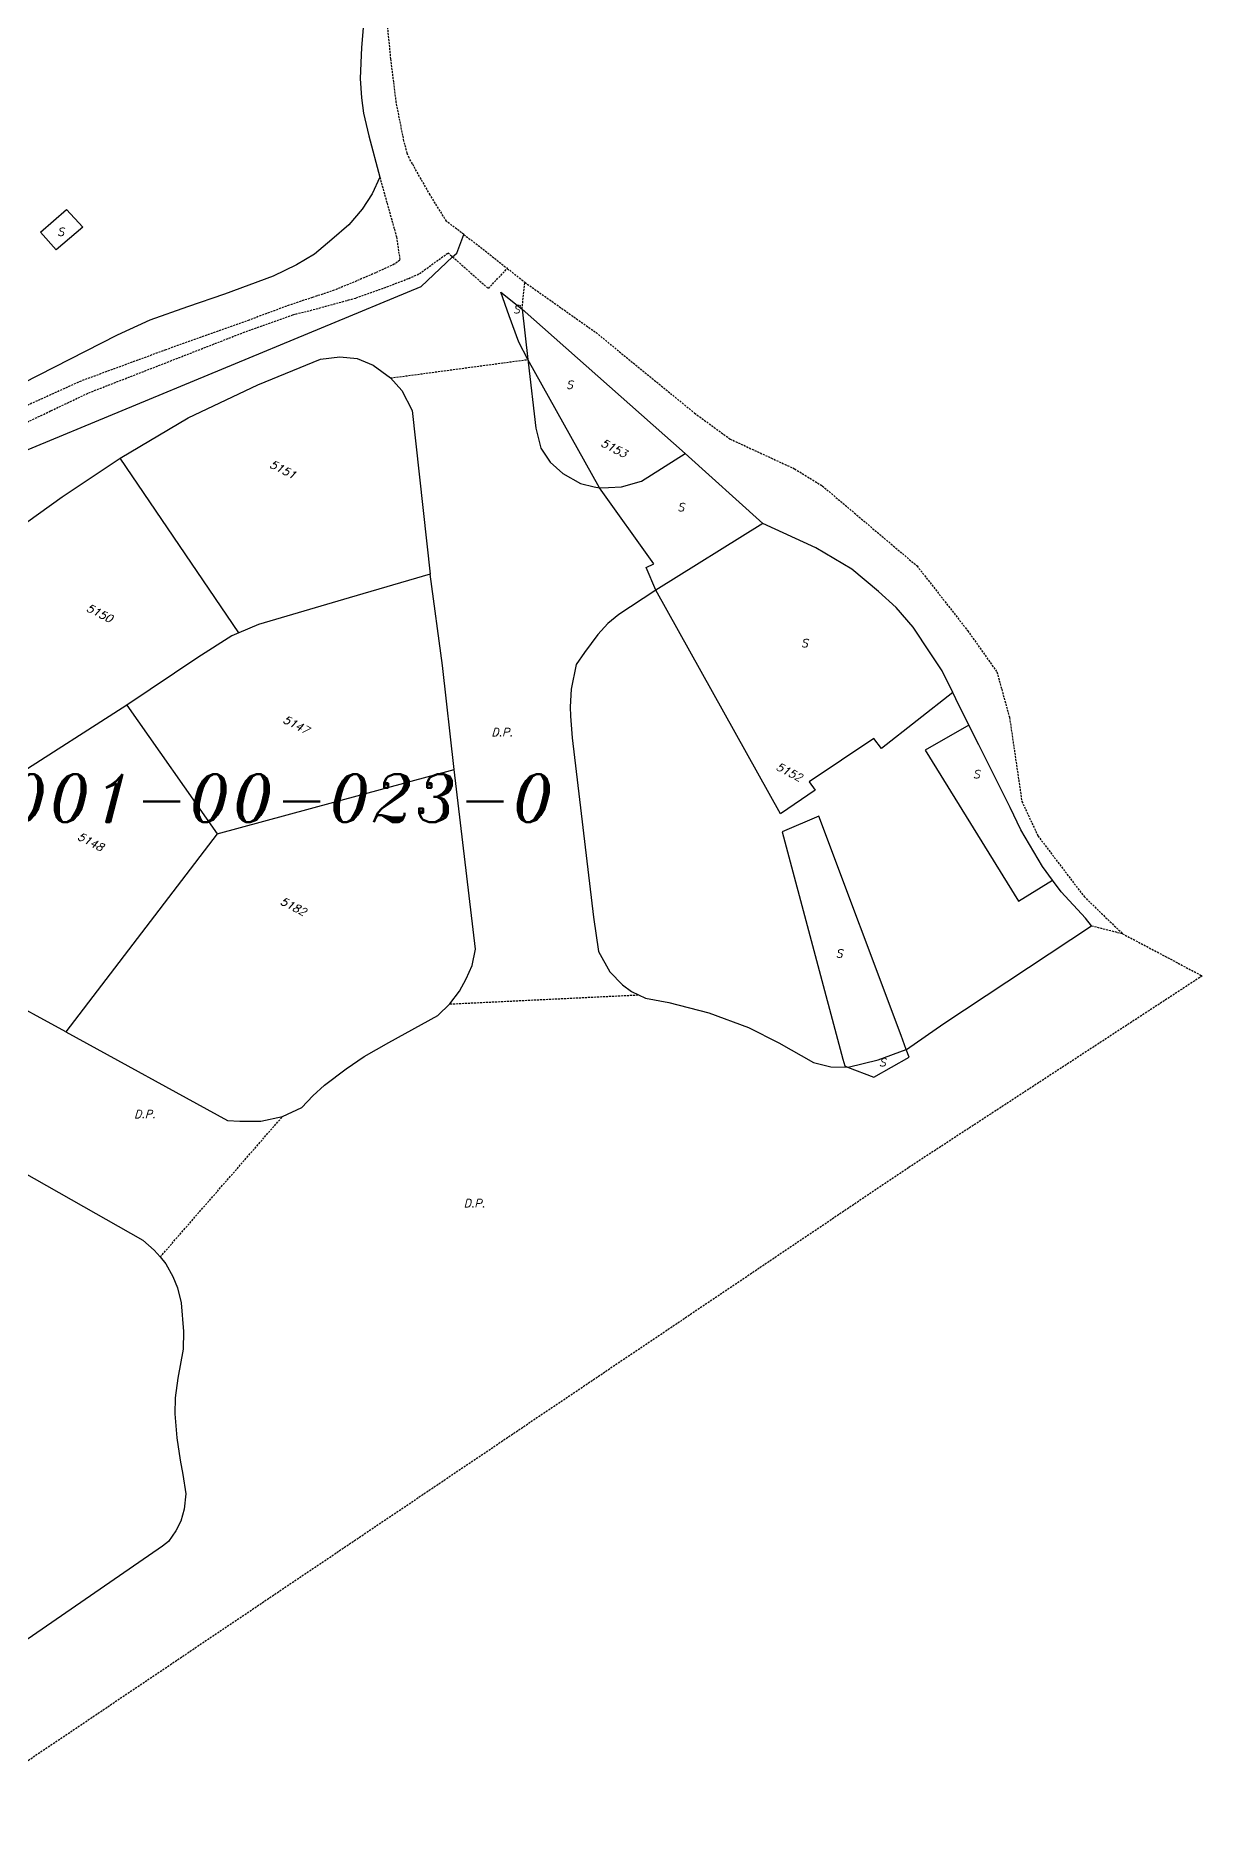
# Model space of a CAD drawing. Extents: x -334462 to -332769, y -29481 to -26664.
# Drawn here: x -333180.4 to -333034.7, y -28974.1 to -28750.7 of the extents above; entities that cross this region are included whole.
import ezdxf
from ezdxf.enums import TextEntityAlignment as Align

# ---------------------------------------------------------------- set-up
doc = ezdxf.new("R2010")
doc.units = 0
doc.header["$MEASUREMENT"] = 0
doc.linetypes.add('HIDDEN', pattern=[0.375, 0.25, -0.125])
for name, color, linetype in [('CADAST$$AREA$B$', 7, 'CONTINUOUS'), ('DP$DIVIDING$LINE', 7, 'CONTINUOUS'), ('MAP$SHEET$BOUND$', 7, 'CONTINUOUS'), ('PARCEL$BOUNDARY', 7, 'CONTINUOUS'), ('PARCEL$NUMBER', 7, 'CONTINUOUS'), ('STRUC$$FOOTPRINT', 7, 'CONTINUOUS')]:
    doc.layers.add(name, color=color, linetype=linetype)
doc.styles.add('ITALICT', font='ITALICT', dxfattribs={"height": 0.2})

msp = doc.modelspace()

# ---------------------------------------------------------------- linework, layer by layer
at = {"layer": 'CADAST$$AREA$B$', "color": 7, "linetype": 'HIDDEN'}
msp.add_line((-333121.51, -28779.8), (-333119.32, -28781.53), dxfattribs=at)
for points in [[(-333126.94, -28775.56), (-333129.11, -28773.9), (-333131.17, -28770.59), (-333133.37, -28766.72), (-333133.78, -28765.98), (-333134.01, -28765.41), (-333134.42, -28763.9), (-333135.38, -28759.06), (-333136.06, -28753.61), (-333136.46, -28749.54)], [(-333126.94, -28775.56), (-333124.57, -28777.37), (-333121.51, -28779.8)], [(-333119.32, -28781.53), (-333110.42, -28787.82), (-333098.12, -28797.88), (-333093.68, -28801.12), (-333085.62, -28804.85), (-333082.17, -28806.97), (-333070.32, -28816.99), (-333063.99, -28825.09), (-333060.35, -28830.24), (-333058.77, -28835.95), (-333057.23, -28846.41), (-333055.22, -28850.73), (-333049.46, -28858.31), (-333044.65, -28862.95)], [(-333044.65, -28862.95), (-333034.7, -28868.23), (-333036.28, -28869.27), (-333071.39, -28892.2), (-333192.97, -28974.14)]]:
    msp.add_lwpolyline(points, dxfattribs=at)
at = {"layer": 'DP$DIVIDING$LINE', "color": 30, "linetype": 'HIDDEN'}
for p, q in [((-333119.67, -28784.89), (-333119.32, -28781.53)), ((-333136.09, -28793.49), (-333118.94, -28791.18)), ((-333048.53, -28861.95), (-333044.65, -28862.95)), ((-333128.69, -28871.74), (-333105.11, -28870.6)), ((-333164.88, -28903.36), (-333149.59, -28885.8))]:
    msp.add_line(p, q, dxfattribs=at)
at = {"layer": 'DP$DIVIDING$LINE', "color": 2, "linetype": 'HIDDEN'}
for points in [[(-333137.44, -28768.41), (-333135.36, -28775.85), (-333134.93, -28778.77), (-333135.63, -28779.27), (-333137.95, -28780.33), (-333140.32, -28781.36), (-333143.15, -28782.53), (-333145.86, -28783.43), (-333148.76, -28784.39), (-333153.77, -28786.25), (-333164.17, -28789.97), (-333174.76, -28793.87), (-333184.65, -28798.35), (-333194.47, -28805.56), (-333201.37, -28811.66), (-333208.35, -28818.82), (-333213.07, -28823.65), (-333216.98, -28829.45), (-333224.47, -28840.42), (-333231.18, -28850.32), (-333235.6, -28857.23), (-333235.68, -28857.34)], [(-333183.2, -28799.82), (-333178.52, -28797.59), (-333173.81, -28795.35), (-333163.97, -28791.51), (-333154.51, -28787.82), (-333149.23, -28785.92), (-333148.32, -28785.59), (-333146.12, -28785.05), (-333140.41, -28783.49), (-333136.9, -28782.24), (-333133.82, -28781.04), (-333132.49, -28780.45), (-333128.91, -28777.85), (-333128.34, -28778.36)], [(-333128.34, -28778.36), (-333123.88, -28782.3), (-333121.51, -28779.8)]]:
    msp.add_lwpolyline(points, dxfattribs=at)
at = {"layer": 'MAP$SHEET$BOUND$', "color": 6, "linetype": 'Continuous'}
for points in [[(-333128.34, -28778.36), (-333127.82, -28777.87), (-333126.94, -28775.56)], [(-333236.51, -28862.41), (-333208.91, -28823.22), (-333182.09, -28802.71), (-333132.29, -28782.04), (-333128.34, -28778.36)]]:
    msp.add_lwpolyline(points, dxfattribs=at)
at = {"layer": 'PARCEL$BOUNDARY', "color": 7, "linetype": 'Continuous'}
for p, q in [((-333099.3, -28802.92), (-333119.67, -28784.89)), ((-333119.67, -28784.89), (-333118.94, -28791.18)), ((-333155.04, -28825.33), (-333169.88, -28803.5)), ((-333089.57, -28811.67), (-333102.97, -28820.03)), ((-333169.04, -28834.38), (-333183.09, -28843.38)), ((-333169.04, -28834.38), (-333157.75, -28850.47)), ((-333157.75, -28850.47), (-333128.15, -28842.41)), ((-333157.75, -28850.47), (-333176.68, -28875.23)), ((-333176.68, -28875.23), (-333198.49, -28863.28))]:
    msp.add_line(p, q, dxfattribs=at)
for points in [[(-333139.41, -28748.23), (-333139.73, -28752.17), (-333139.9, -28756.07), (-333139.73, -28758.47), (-333139.47, -28760.4), (-333138.83, -28763.23), (-333137.44, -28768.41)], [(-333137.44, -28768.41), (-333138.41, -28770.47), (-333139.66, -28772.38), (-333141.32, -28774.33), (-333143.42, -28776.17), (-333145.6, -28778), (-333147.83, -28779.36), (-333150.78, -28780.75), (-333156.86, -28783.03), (-333161.48, -28784.59), (-333166.18, -28786.28), (-333170.24, -28788.16), (-333182.06, -28794.19)], [(-333169.88, -28803.5), (-333161.4, -28798.46), (-333152.68, -28794.33), (-333144.84, -28791.16), (-333142.44, -28790.85), (-333140.28, -28791.06), (-333138.25, -28791.87), (-333136.09, -28793.49)], [(-333118.94, -28791.18), (-333118.9, -28791.53), (-333117.94, -28799.77), (-333117.32, -28802.28), (-333116.14, -28804.02), (-333114.56, -28805.43), (-333112.36, -28806.69), (-333110.66, -28807.09), (-333110, -28807.24)], [(-333136.09, -28793.49), (-333134.67, -28795.04), (-333133.39, -28797.55), (-333131.16, -28818)], [(-333196.71, -28823.17), (-333191.34, -28818.95), (-333184.37, -28813.54), (-333177.14, -28808.33), (-333169.88, -28803.5)], [(-333110, -28807.24), (-333108.89, -28807.18), (-333107.25, -28807.09), (-333104.73, -28806.38), (-333099.3, -28802.92)], [(-333065.87, -28832.79), (-333067.2, -28830.08), (-333068.68, -28827.83), (-333070.79, -28824.63), (-333072.93, -28822.18), (-333075.15, -28820.19), (-333078.45, -28817.38), (-333082.96, -28814.72), (-333089.57, -28811.67)], [(-333131.16, -28818), (-333141.26, -28820.98), (-333152.61, -28824.29), (-333155.04, -28825.33)], [(-333128.15, -28842.41), (-333129.6, -28829.44), (-333131.16, -28818)], [(-333102.97, -28820.03), (-333103.09, -28820.11), (-333107.59, -28823.04), (-333108.97, -28824.17), (-333110.21, -28825.57), (-333111.86, -28827.8), (-333112.89, -28829.32), (-333113.52, -28832.39), (-333113.66, -28834.6), (-333113.62, -28835.77), (-333113.4, -28838.49), (-333110.73, -28860.87), (-333110.1, -28865.19), (-333108.7, -28867.71), (-333107.11, -28869.35), (-333105.99, -28870.17), (-333105.11, -28870.6)], [(-333155.04, -28825.33), (-333155.92, -28825.71), (-333160.18, -28828.41), (-333169.04, -28834.38)], [(-333063.85, -28836.89), (-333065.47, -28833.6), (-333065.87, -28832.79)], [(-333053.4, -28856.28), (-333054.67, -28854.56), (-333057.37, -28849.99), (-333058.71, -28847.18), (-333062.62, -28839.35), (-333063.85, -28836.89)], [(-333128.69, -28871.74), (-333127.49, -28870.12), (-333126.65, -28868.61), (-333125.92, -28866.93), (-333125.5, -28864.89), (-333128.15, -28842.41)], [(-333048.53, -28861.95), (-333049.26, -28861.02), (-333052.32, -28857.74), (-333053.4, -28856.28)], [(-333071.67, -28877.43), (-333071.64, -28877.42), (-333066.97, -28874.19), (-333048.53, -28861.95)], [(-333105.11, -28870.6), (-333104.23, -28871.03), (-333101.32, -28871.55), (-333096.32, -28872.85), (-333091.39, -28874.66), (-333087.61, -28876.61), (-333083.26, -28879.07), (-333081.1, -28879.58), (-333079.01, -28879.62)], [(-333149.59, -28885.8), (-333147.19, -28884.66), (-333145.81, -28883.22), (-333144.37, -28881.9), (-333141.66, -28879.85), (-333139.38, -28878.29), (-333136.32, -28876.55), (-333130.19, -28873.18), (-333128.69, -28871.74)], [(-333176.68, -28875.23), (-333156.48, -28886.31), (-333154.94, -28886.4), (-333152.3, -28886.4), (-333149.59, -28885.8)], [(-333079.01, -28879.62), (-333078.94, -28879.62), (-333075.16, -28878.73), (-333071.67, -28877.43)], [(-333211.5, -28897.39), (-333200.36, -28890.22), (-333198.05, -28889.36), (-333196.53, -28888.99), (-333194.79, -28888.78), (-333192.48, -28888.71), (-333190.81, -28888.85), (-333188.72, -28889.43), (-333186.55, -28890.22), (-333167.05, -28901.26), (-333165.61, -28902.49), (-333164.88, -28903.36)], [(-333164.88, -28903.36), (-333164.16, -28904.23), (-333163.29, -28905.82), (-333162.71, -28907.2), (-333162.24, -28909.11), (-333161.95, -28912.66), (-333162, -28914.88), (-333162.66, -28918.51), (-333163.01, -28920.98), (-333163.06, -28922.95), (-333162.81, -28925.98), (-333162.4, -28928.75), (-333162.05, -28930.57), (-333161.67, -28932.97), (-333161.87, -28934.88), (-333162.28, -28936.4), (-333162.93, -28937.61), (-333163.84, -28938.92), (-333164.6, -28939.52), (-333194.14, -28959.9), (-333211.5, -28897.39)]]:
    msp.add_lwpolyline(points, dxfattribs=at)
at = {"layer": 'STRUC$$FOOTPRINT', "color": 1, "linetype": 'Continuous'}
for p, q in [((-333176.57, -28772.44), (-333174.55, -28774.63)), ((-333110, -28807.24), (-333118.94, -28791.18)), ((-333099.3, -28802.92), (-333089.57, -28811.67))]:
    msp.add_line(p, q, dxfattribs=at)
for points in [[(-333174.55, -28774.63), (-333177.89, -28777.48), (-333179.82, -28775.27), (-333176.57, -28772.44)], [(-333118.94, -28791.18), (-333120.09, -28789.01), (-333121.28, -28785.73), (-333122.34, -28782.77), (-333119.67, -28784.89)], [(-333102.97, -28820.03), (-333104.15, -28817.2), (-333103.22, -28816.74), (-333110, -28807.24)], [(-333065.87, -28832.79), (-333074.75, -28839.8), (-333075.72, -28838.54), (-333083.81, -28843.96), (-333083.07, -28845), (-333087.38, -28847.97), (-333102.97, -28820.03)], [(-333063.85, -28836.89), (-333069.3, -28840.03), (-333057.64, -28858.89), (-333053.4, -28856.28)], [(-333071.67, -28877.43), (-333072.29, -28875.68), (-333082.61, -28848.28), (-333087.17, -28850.21), (-333079.58, -28878.62), (-333079.36, -28879.49), (-333079.01, -28879.62)], [(-333079.01, -28879.62), (-333075.73, -28880.88), (-333071.32, -28878.4), (-333071.67, -28877.43)]]:
    msp.add_lwpolyline(points, dxfattribs=at)

# ---------------------------------------------------------------- texts
at = {"layer": 'DP$DIVIDING$LINE', "color": 2, "linetype": 'Continuous', "style": 'ITALICT'}
for p in [(-333122.16, -28837.75), (-333166.79, -28885.49), (-333125.62, -28896.65)]:
    msp.add_text('D.P.', height=1, dxfattribs=at).set_placement(p, align=Align.MIDDLE)
at = {"layer": 'MAP$SHEET$BOUND$', "color": 6, "linetype": 'Continuous', "style": 'ITALICT'}
msp.add_text('232001-00-023-0', height=6, dxfattribs=at).set_placement((-333158, -28846), align=Align.MIDDLE)
at = {"layer": 'PARCEL$NUMBER', "color": 7, "linetype": 'Continuous', "style": 'ITALICT'}
for s, p in [('5153', (-333108.18, -28802.27)), ('5151', (-333149.55, -28804.93)), ('5150', (-333172.45, -28822.89)), ('5147', (-333147.91, -28836.84)), ('5152', (-333086.29, -28842.74)), ('5148', (-333173.57, -28851.46)), ('5182', (-333148.25, -28859.55))]:
    msp.add_text(s, height=1, rotation=332.716, dxfattribs=at).set_placement(p, align=Align.MIDDLE)
at = {"layer": 'STRUC$$FOOTPRINT', "color": 1, "linetype": 'Continuous', "style": 'ITALICT'}
for p in [(-333177.3, -28775.21), (-333120.37, -28784.9), (-333113.73, -28794.33), (-333099.82, -28809.63), (-333084.38, -28826.63), (-333062.91, -28843.01), (-333080.05, -28865.42), (-333074.65, -28879.03)]:
    msp.add_text('S', height=1, dxfattribs=at).set_placement(p, align=Align.MIDDLE)

doc.saveas('drawing.dxf')
